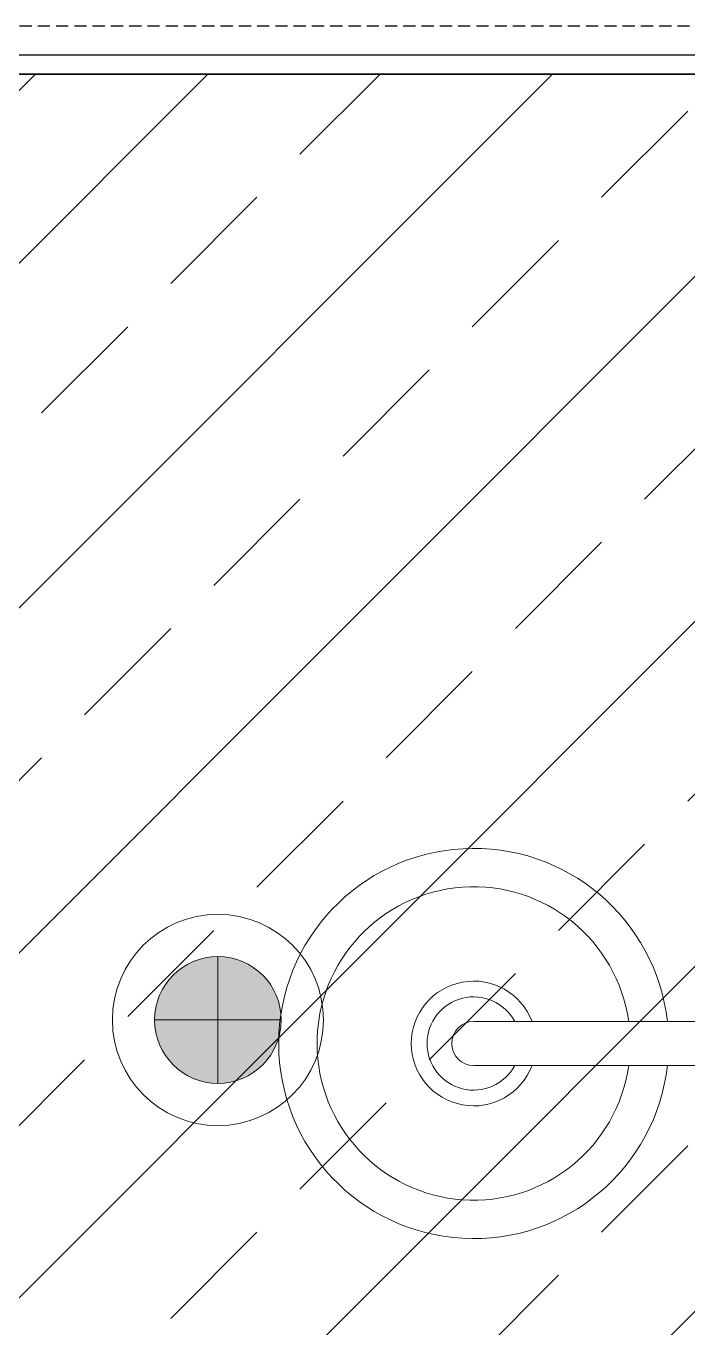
# Model space of a CAD drawing. Header units: millimetres. Extents: x -343543 to 400519, y -115663 to 104219.
# Drawn here: x -227839 to -227494, y 9312 to 9990 of the extents above; entities that cross this region are included whole.
import ezdxf
from ezdxf.xclip import XClip

# ---------------------------------------------------------------- set-up
doc = ezdxf.new("R2010")
doc.units = ezdxf.units.MM
doc.header["$XCLIPFRAME"] = 0
doc.linetypes.add('XREF MAT BANG TUONG XAY$0$xref_IKIGAI_Cot$0$HIDDEN', pattern=[9.525, 6.35, -3.175])
doc.layers.get('0').update_dxf_attribs({"color": 231, "lineweight": 0})
for name, color, linetype, lineweight in [('A-CLNG', 157, 'Continuous', 25), ('A-PATT', 252, 'Continuous', 9), ('A-SYMBOLS', 10, 'Continuous', 13), ('fix lighting', 2, 'Continuous', 5), ('XREF MAT BANG TUONG XAY$0$01.Xref _MB T1$0$A-FURN', 8, 'Continuous', 5), ('XREF MAT BANG TUONG XAY$0$01.Xref _MB T1$0$A-TEXT', 8, 'Continuous', 25)]:
    doc.layers.add(name, color=color, linetype=linetype, lineweight=lineweight)
doc.layers.add('XREF MAT BANG TUONG XAY$0$A-FNSH', color=8, linetype='Continuous')
doc.layers.add('XREF MAT BANG TUONG XAY$0$xref_IKIGAI_Cot$0$S-HIDD', color=8, linetype='XREF MAT BANG TUONG XAY$0$xref_IKIGAI_Cot$0$HIDDEN')

# ---------------------------------------------------------------- blocks, each defined once
blk = doc.blocks.new('XREF MAT BANG TUONG XAY$0$xref_IKIGAI_Cot')
at = {"layer": 'XREF MAT BANG TUONG XAY$0$xref_IKIGAI_Cot$0$S-HIDD', "color": 8}
blk.add_lwpolyline([(34900, 10200), (39789.99, 10200), (39789.99, 9990), (34900, 9990)], close=True, dxfattribs=at)
blk = doc.blocks.new('*U200')
at = {"color": 8}
blk.add_wipeout([(16.89, -365.71), (22.49, -366.84), (28.02, -368.28), (33.45, -370.04), (38.78, -372.11), (43.98, -374.48), (49.04, -377.14), (53.93, -380.08), (58.65, -383.3), (63.18, -386.79), (67.5, -390.53), (71.6, -394.5), (75.47, -398.71), (79.09, -403.13), (82.45, -407.75), (85.55, -412.55), (88.36, -417.53), (90.89, -422.65), (93.12, -427.91), (95.04, -433.29), (96.65, -438.77), (97.95, -444.34), (98.93, -449.97), (99.59, -455.64), (99.91, -461.35), (99.92, -467.06), (99.6, -472.76), (98.95, -478.44), (97.98, -484.07), (96.69, -489.64), (95.08, -495.12), (93.16, -500.5), (90.94, -505.77), (88.42, -510.89), (85.61, -515.87), (82.53, -520.68), (79.17, -525.3), (75.56, -529.73), (71.69, -533.94), (67.6, -537.92), (63.28, -541.66), (58.76, -545.15), (54.04, -548.38), (49.15, -551.33), (44.1, -554), (38.9, -556.37), (33.58, -558.45), (28.14, -560.21), (22.62, -561.67), (17.02, -562.8), (11.36, -563.61), (5.67, -564.1), (-0.04, -564.27), (-5.75, -564.1), (-11.45, -563.61), (-17.1, -562.8), (-22.7, -561.67), (-28.23, -560.21), (-33.66, -558.45), (-38.98, -556.37), (-44.18, -554), (-49.23, -551.33), (-54.13, -548.38), (-58.84, -545.15), (-63.37, -541.66), (-67.68, -537.92), (-71.78, -533.94), (-75.64, -529.73), (-79.26, -525.3), (-82.61, -520.68), (-85.7, -515.87), (-88.51, -510.89), (-91.02, -505.77), (-93.25, -500.5), (-95.16, -495.12), (-96.77, -489.64), (-98.06, -484.07), (-99.03, -478.44), (-99.68, -472.76), (-100, -467.06), (-100, -461.35), (-99.67, -455.64), (-99.01, -449.97), (-98.04, -444.34), (-96.74, -438.77), (-95.12, -433.29), (-93.2, -427.91), (-90.97, -422.65), (-88.45, -417.53), (-85.63, -412.55), (-82.54, -407.75), (-79.18, -403.13), (-75.56, -398.71), (-71.69, -394.5), (-67.59, -390.53), (-63.27, -386.79), (-58.74, -383.3), (-54.02, -380.08), (-49.12, -377.14), (-44.07, -374.48), (-38.87, -372.11), (-33.54, -370.04), (-28.1, -368.28), (-22.58, -366.84), (-16.97, -365.71), (-11.32, -364.9), (-11.32, -116.92), (-11.32, -76.05), (-11.24, -74.7), (-10.99, -73.36), (-10.59, -72.06), (-10.03, -70.81), (-9.32, -69.65), (-8.48, -68.58), (-7.52, -67.61), (-6.45, -66.77), (-5.28, -66.07), (-4.04, -65.51), (-2.74, -65.11), (-1.4, -64.86), (-0.04, -64.78), (1.32, -64.86), (2.66, -65.11), (3.96, -65.51), (5.2, -66.07), (6.36, -66.77), (7.43, -67.61), (8.4, -68.58), (9.24, -69.65), (9.94, -70.81), (10.5, -72.06), (10.91, -73.36), (11.15, -74.7), (11.23, -76.05), (11.23, -116.92), (11.23, -364.9)], dxfattribs=at)
for p, q in [((-11.32, -116.92), (-11.32, -464.27)), ((11.23, -116.92), (11.23, -464.27))]:
    blk.add_line(p, q, dxfattribs=at)
for radius, start, end in [(100, 96.47432, 83.52568), (80.32, 98.07061, 81.92939), (31.98, 110.64859, 69.35141), (23.91, 118.13847, 61.86153), (11.28, 180, 0)]:
    blk.add_arc((-0.04, -464.27), radius, start, end, dxfattribs=at)
blk = doc.blocks.new('XREF MAT BANG TUONG XAY$0$01.Xref _MB T1$0$Phong tam')
at = {"layer": 'XREF MAT BANG TUONG XAY$0$01.Xref _MB T1$0$A-FURN', "color": 8, "xscale": -1.016000000000006, "yscale": 1.016000000000006, "zscale": 1.016000000000006, "rotation": 90}
blk.add_blockref('*U200', (-4325, 6460.21), dxfattribs=at)
blk = doc.blocks.new('01.Xref _MB T1')
at = {"layer": 'XREF MAT BANG TUONG XAY$0$A-FNSH', "color": 8}
for points in [[(34525.0013, 10224.99984), (34525.0013, 9964.99997), (35815.01181, 9965.00167), (35815.01905, 4479.99998)], [(34535.0013, 10214.99984), (34535.0013, 9974.99999), (35825.01179, 9975.00168), (35825.01906, 4469.99998)]]:
    blk.add_lwpolyline(points, dxfattribs=at)
at = {"color": 8}
ref = blk.add_blockref('XREF MAT BANG TUONG XAY$0$xref_IKIGAI_Cot', (-0.00927, -0.00001), dxfattribs=at)
XClip(ref).set_block_clipping_path([(-1610.3425959283, -2225.6693134198), (41829.1295208634, 21555.8819575264)])
at = {"layer": 'XREF MAT BANG TUONG XAY$0$01.Xref _MB T1$0$A-TEXT', "color": 8, "xscale": -1}
blk.add_blockref('XREF MAT BANG TUONG XAY$0$01.Xref _MB T1$0$Phong tam', (31395.0001, 2999.99999), dxfattribs=at)
blk = doc.blocks.new('XR-TRAN_SANH$0$A$C896e62ca')
at = {"layer": 'A-PATT', "true_color": 0x848484}
h = blk.add_hatch(color=252, dxfattribs=at)
h.dxf.hatch_style = 1
edge = h.paths.add_edge_path()
edge.add_arc((0, 0), 33, 0, 360)
at = {"color": 0, "linetype": 'ByBlock'}
for p, q in [((0, 33), (0, -33)), ((33, 0), (-33, 0))]:
    blk.add_line(p, q, dxfattribs=at)
blk.add_circle((0, 0), 33, dxfattribs=at)
for start, end in [(90, 270), (270, 90)]:
    blk.add_arc((0, 0), 55, start, end, dxfattribs=at)

msp = doc.modelspace()

# ---------------------------------------------------------------- block references
at = {"layer": 'A-SYMBOLS'}
msp.add_blockref('01.Xref _MB T1', (-262854.02, 0), dxfattribs=at)

# ---------------------------------------------------------------- next in the draw order: hatches: boundary and pattern name
at = {"layer": 'A-PATT'}
h = msp.add_hatch(dxfattribs=at)
h.set_pattern_fill('ANSI33', color=256, scale=20, double=1)
h.set_pattern_definition([(45, (-262854.02, -1e-05), (-89.80256, 89.80256), []), (45, (-262764.22, -1e-05), (-89.80256, 89.80256), [63.5, -31.75])])
h.paths.add_polyline_path([(-227039.02, 9965), (-231224.02, 9965), (-231224.02, 8980), (-230029.03, 8980), (-230029.03, 8835), (-231224.03, 8835), (-231224.03, 7855), (-230029.03, 7855), (-230029.03, 7710), (-231224.03, 7710), (-231224.03, 6730), (-230029.03, 6730), (-230029.03, 6585), (-231224.03, 6585), (-231224.03, 5605), (-230029.03, 5605), (-230029.03, 5460), (-231224.03, 5460), (-231224.03, 4480), (-229674.03, 4480), (-229674.03, 4135), (-229819.03, 4135), (-229819.03, 4335), (-231224.03, 4335), (-231224.03, 3235), (-229819.03, 3235), (-229819.03, 3435), (-229674.03, 3435), (-229674.03, 3235), (-228584.03, 3235), (-228584.03, 3435), (-228439.03, 3435), (-228439.03, 3235), (-227129.01, 3235), (-227129.01, 3425), (-227039.01, 3425), (-227039.01, 4335), (-228439.03, 4335), (-228439.03, 4135), (-228584.03, 4135), (-228584.03, 4480), (-227039.02, 4480)])

# ---------------------------------------------------------------- next in the draw order: linework, layer by layer
at = {"layer": 'A-CLNG', "color": 251}
msp.add_lwpolyline([(-227039.02, 4480), (-227039.02, 9965), (-231224.02, 9965), (-231224.02, 8980), (-230029.03, 8980), (-230029.03, 8835), (-231224.03, 8835), (-231224.03, 7855), (-230029.03, 7855), (-230029.03, 7710), (-231224.03, 7710), (-231224.03, 6730), (-230029.03, 6730), (-230029.03, 6585), (-231224.03, 6585), (-231224.03, 5605), (-230029.03, 5605), (-230029.03, 5460)], dxfattribs=at)

# ---------------------------------------------------------------- next in the draw order: block references
at = {"layer": 'fix lighting', "xscale": -1}
msp.add_blockref('XR-TRAN_SANH$0$A$C896e62ca', (-227739.01, 9472.5), dxfattribs=at)

doc.saveas('drawing.dxf')
